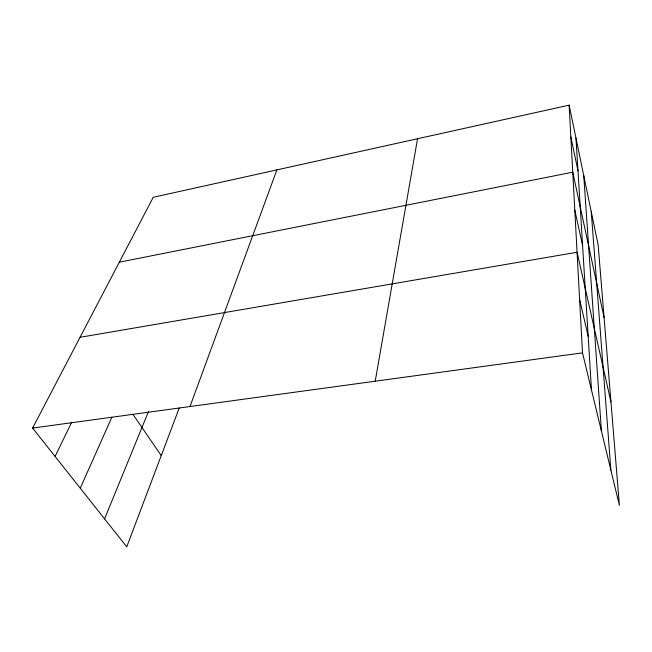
<?xml version="1.0" encoding="UTF-8"?>
<svg xmlns="http://www.w3.org/2000/svg" width="652" height="652" viewBox="0 0 652 652"><rect width="100%" height="100%" fill="white"/><g stroke="black" fill="none" stroke-linecap="round" stroke-linejoin="round"><path stroke-width="0.98" d="M375.218 381.208L417.549 138.737M189.993 406.538L276.872 169.895M179.259 407.94L126.757 546.841L32.6 428.071L153.253 197.279L569.131 105.159L598.153 244.981L619.4 505.365L582.497 352.854L569.131 105.159M104.581 518.862L148.428 411.689M80.261 488.193L111.859 417.231M55.094 456.449L71.704 422.203M119.316 262.194L572.749 172.193L604.07 317.483M80.057 337.296L577.069 252.259L610.973 402.08M32.6 428.071L582.497 352.854M132.869 414.248L161.248 455.593M579.62 299.529L588.177 336.212M574.787 210.074L582.595 245.462M570.85 137.001L577.998 170.865M591.25 211.713L610.883 470.157M583.727 175.478L601.413 431.053M575.993 138.232L591.486 390.018"/></g></svg>
